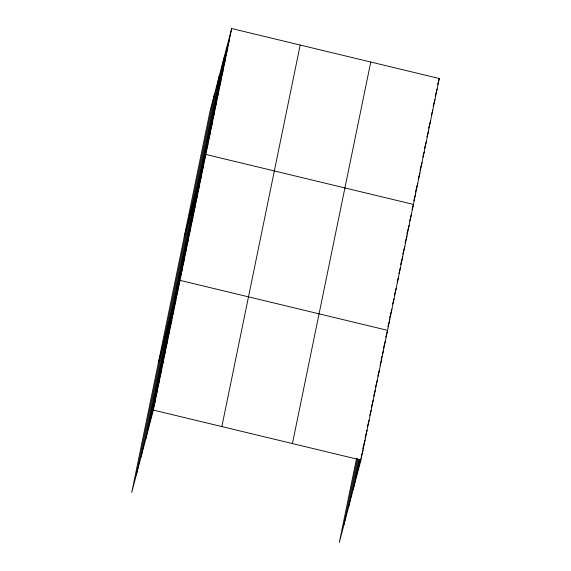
<?xml version="1.0" encoding="UTF-8"?>
<svg xmlns="http://www.w3.org/2000/svg" width="571" height="571" viewBox="0 0 571 571"><rect width="100%" height="100%" fill="white"/><g stroke="black" fill="none" stroke-linecap="round" stroke-linejoin="round"><path stroke-width="0.86" d="M136.341 474.951L214.667 93.416M141.073 456.893L219.407 75.358M145.676 439.363L224.003 57.828M231.683 28.55L210.071 110.945L131.737 492.48L153.356 410.085L231.683 28.55L439.263 78.52L360.929 460.055L339.317 542.45L356.554 458.463M221.855 426.58L300.189 45.038M292.431 443.567L370.765 62.032M343.913 524.92L357.567 458.399M348.653 506.862L358.381 459.462M353.249 489.333L359.395 459.398M221.848 68.32L229.535 39.042M219.699 78.812L227.379 49.534M217.544 89.304L225.224 60.026M215.388 99.797L223.068 70.519M213.233 110.289L220.913 81.011M211.077 120.781L218.764 91.503M208.929 131.273L216.609 101.995M206.773 141.765L214.453 112.487M204.618 152.257L212.298 122.979M202.462 162.749L210.142 133.471M200.307 173.241L207.994 143.963M184.219 236.851L205.838 154.456L413.411 204.425L412.055 209.593M196.003 194.226L203.683 164.948M193.847 204.718L201.527 175.44M191.692 215.21L199.372 185.932M189.536 225.702L197.223 196.424M187.388 236.194L195.068 206.916M185.232 246.693L192.912 217.408M183.077 257.186L190.757 227.9M180.921 267.678L188.601 238.393M178.766 278.17L186.453 248.885M176.617 288.662L184.297 259.377M174.462 299.154L182.142 269.869M158.374 362.756L179.986 280.361L387.559 330.331L385.753 337.225M170.258 319.624L177.938 290.346M168.209 329.603L175.889 300.325M166.161 339.581L173.841 310.303M164.113 349.559L171.792 320.281M162.064 359.537L169.744 330.259M160.016 369.516L167.696 340.237M157.967 379.494L165.647 350.216M155.919 389.472L163.599 360.194M153.87 399.45L161.55 370.172M151.822 409.428L159.502 380.15M149.773 419.407L157.453 390.129M147.725 429.385L155.405 400.107M437.679 84.551L439.263 78.52M435.302 95.899L437.108 89.012M433.146 106.392L434.952 99.504M431.44 115.164L432.797 109.996M428.614 128.239L430.641 120.488M426.908 137.011L428.493 130.98M424.531 148.36L426.337 141.472M422.825 157.132L424.182 151.965M419.992 170.208L422.026 162.457M418.293 178.98L419.871 172.949M415.46 192.056L417.722 183.441M413.761 200.821L415.567 193.933M409.678 220.948L411.256 214.917M406.845 234.024L409.1 225.409M405.139 242.789L406.952 235.902M402.762 254.145L404.796 246.394M400.606 264.637L402.641 256.886M398.908 273.409L400.485 267.378M397.202 282.181L398.33 277.87M394.368 295.257L396.181 288.362M392.67 304.022L394.026 298.854M389.615 317.961L391.87 309.346M387.909 326.733L389.715 319.839M383.484 348.06L385.511 340.316M381.207 358.902L381.885 356.318M382.334 354.598L383.462 350.294M380.058 365.44L381.414 360.272M377.788 376.275L379.365 370.251M375.511 387.117L377.317 380.229M373.691 396.231L375.268 390.207M371.414 407.073L373.22 400.185M369.815 415.331L371.171 410.164M367.546 426.173L369.123 420.142M365.04 437.871L367.074 430.12M357.346 469.376L360.058 459.041M362.771 448.713L365.026 440.098M355.298 479.355L360.722 458.691M361.172 456.964L362.978 450.076M153.356 410.085L360.929 460.055"/></g></svg>
